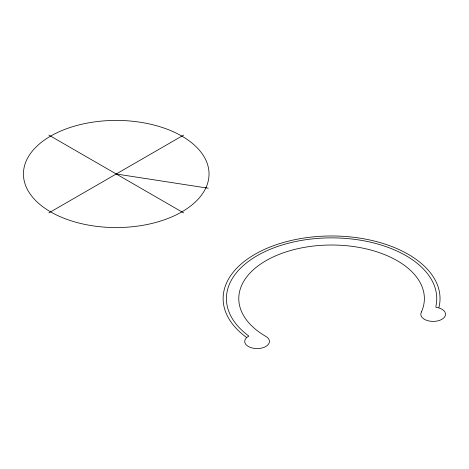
<?xml version="1.0" encoding="UTF-8"?>
<svg xmlns="http://www.w3.org/2000/svg" width="469" height="469" viewBox="0 0 469 469"><rect width="100%" height="100%" fill="white"/><g stroke="black" fill="none" stroke-linecap="round" stroke-linejoin="round"><path stroke-width="0.7" d="M438.908 307.529L439.177 306.433A108.45 62.612 0 0 0 302.962 238.193A108.45 62.612 0 0 0 245.891 336.965L246.325 337.275M48.876 212.885L183.602 135.101M116.242 173.993L208.259 188.227M48.876 135.101L183.602 212.885M421.455 311.914L421.432 312.02A12.37 7.141 0 0 0 429.663 321.113A12.37 7.141 0 0 0 445.145 316.077A12.37 7.141 0 0 0 435.941 307.301L435.918 306.198A105.162 60.718 0 0 0 303.83 240.022A105.162 60.718 0 0 0 248.482 335.798L248.758 336.156A12.37 7.141 0 0 0 248.289 346.462A12.37 7.141 0 0 0 266.146 346.304A12.37 7.141 0 0 0 265.12 336.009L263.941 335.259A92.792 53.572 0 0 1 308.508 246.694A92.792 53.572 0 0 1 421.455 311.914M206.114 187.319L205.873 187.852A92.803 53.577 0 0 1 181.855 211.871A92.798 53.577 0 0 1 32.267 196.798A92.798 53.577 0 0 1 107.507 120.65A92.798 53.577 0 0 1 206.114 187.319"/></g></svg>
